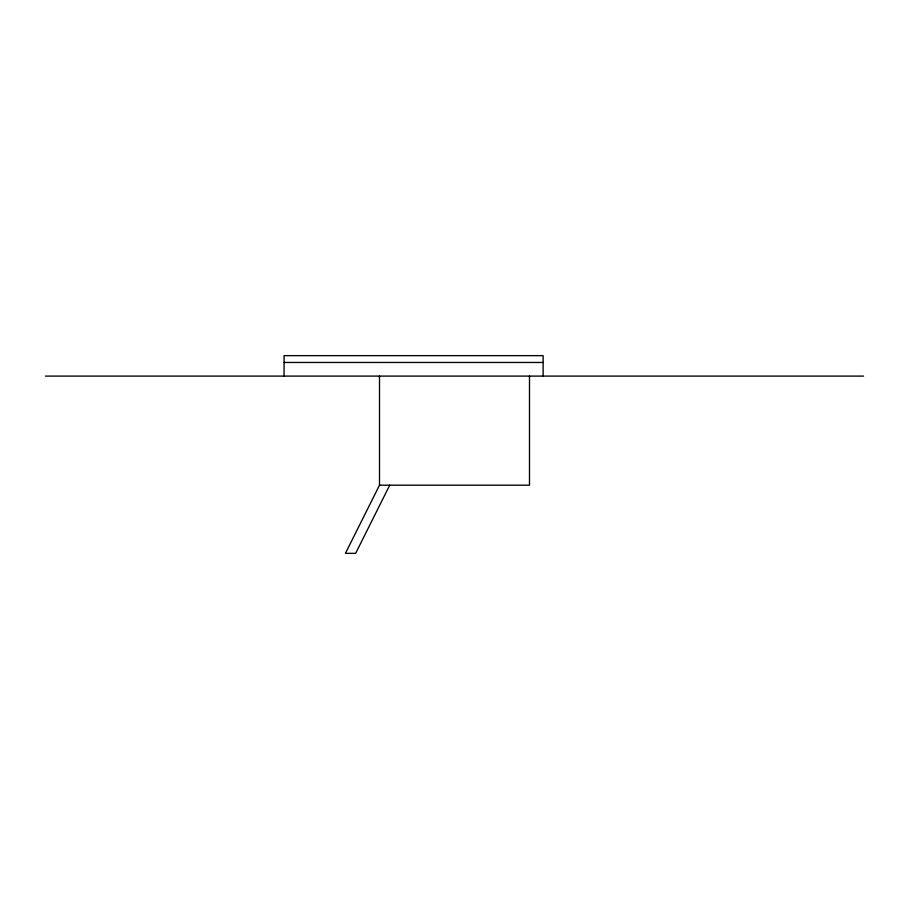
<?xml version="1.0" encoding="UTF-8"?>
<svg xmlns="http://www.w3.org/2000/svg" width="909" height="909" viewBox="0 0 909 909"><rect width="100%" height="100%" fill="white"/><g stroke="black" fill="none" stroke-linecap="round" stroke-linejoin="round"><path stroke-width="1.36" d="M379.507 376.099L379.507 485.179L345.42 553.354L355.646 553.354L389.734 485.179M284.062 362.464L543.127 362.464M45.45 376.099L863.55 376.099M379.507 485.179L529.492 485.179L529.492 376.099M543.127 376.099L543.127 355.646L284.062 355.646L284.062 376.099"/></g></svg>
